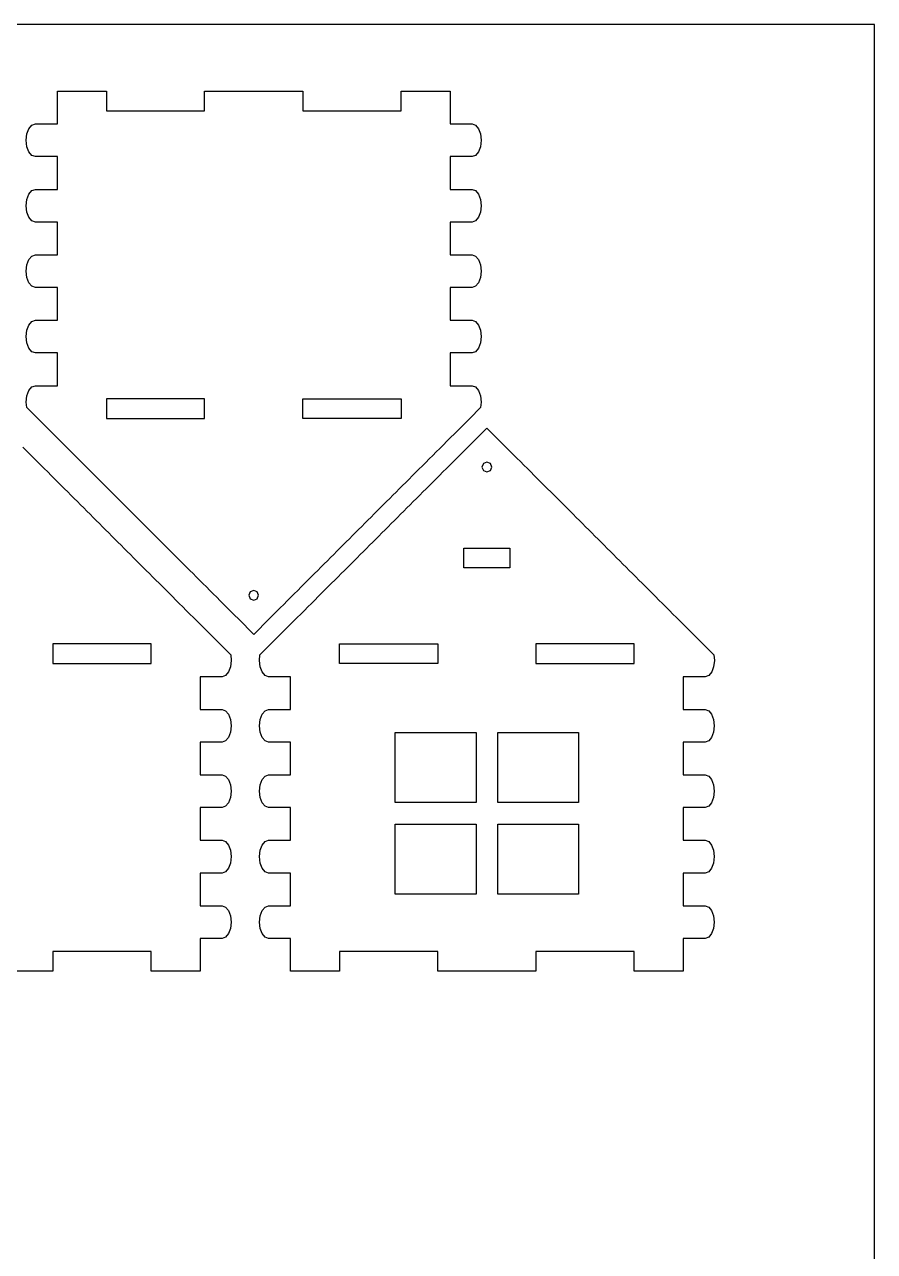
# Model space of a CAD drawing. Extents: x -14 to 2177, y -971 to 618.
# Drawn here: x 1098.8 to 1228.7, y -408.2 to -220.7 of the extents above; entities that cross this region are included whole.
import ezdxf

# ---------------------------------------------------------------- set-up
doc = ezdxf.new("R2010")
doc.units = 0

msp = doc.modelspace()

# ---------------------------------------------------------------- linework, layer by layer
at = {"layer": 'Layer 1'}
for p, q in [((1228.67, -220.653), (478.667, -220.653)), ((1228.67, -970.653), (1228.67, -220.653)), ((1103.84, -235.844), (1103.84, -230.844)), ((1103.84, -230.844), (1111.34003, -230.844)), ((1111.34003, -230.844), (1111.34, -233.844)), ((1126.34, -233.844), (1126.34, -230.844)), ((1126.34, -230.844), (1126.37, -230.844)), ((1126.37, -230.844), (1141.2934, -230.844)), ((1141.2934, -230.844), (1141.34, -230.844)), ((1141.34, -230.844), (1141.34, -233.844)), ((1156.34, -233.844), (1156.34, -230.844)), ((1156.34, -230.844), (1163.84003, -230.844)), ((1163.84, -230.844), (1163.84, -235.844)), ((1163.84003, -230.844), (1163.84, -230.844)), ((1111.34, -233.844), (1126.34, -233.844)), ((1141.34, -233.844), (1156.34, -233.844)), ((1099.491842, -236.576237), (1099.936053, -236.040464)), ((1099.936053, -236.040464), (1100.48, -235.844)), ((1100.48, -235.844), (1100.84, -235.844)), ((1100.84, -235.844), (1103.84, -235.844)), ((1163.84, -235.844), (1166.84, -235.844)), ((1166.84, -235.844), (1167.19, -235.844)), ((1167.19, -235.844), (1167.733964, -236.040463)), ((1167.733964, -236.040463), (1168.178173, -236.576234)), ((1099.08251, -238.344), (1099.192338, -237.370892)), ((1099.192338, -237.370892), (1099.491842, -236.576237)), ((1168.178173, -236.576234), (1168.477668, -237.370888)), ((1168.477668, -237.370888), (1168.58749, -238.344)), ((1099.192337, -239.317112), (1099.08251, -238.344)), ((1099.49184, -240.111766), (1099.192337, -239.317112)), ((1168.477667, -239.317108), (1168.178171, -240.111762)), ((1168.58749, -238.344), (1168.477667, -239.317108)), ((1099.936051, -240.647537), (1099.49184, -240.111766)), ((1100.48, -240.844), (1099.936051, -240.647537)), ((1100.84, -240.844), (1100.48, -240.844)), ((1103.84, -240.844), (1100.84, -240.844)), ((1103.84, -245.844), (1103.84, -240.844)), ((1166.84, -240.844), (1163.84, -240.844)), ((1163.84, -240.844), (1163.84, -245.844)), ((1167.19, -240.844), (1166.84, -240.844)), ((1167.733962, -240.647536), (1167.19, -240.844)), ((1168.178171, -240.111762), (1167.733962, -240.647536)), ((1099.08251, -248.344), (1099.192338, -247.370892)), ((1099.192338, -247.370892), (1099.491842, -246.576237)), ((1099.491842, -246.576237), (1099.936053, -246.040464)), ((1099.936053, -246.040464), (1100.48, -245.844)), ((1100.48, -245.844), (1100.84, -245.844)), ((1100.84, -245.844), (1103.84, -245.844)), ((1163.84, -245.844), (1166.84, -245.844)), ((1166.84, -245.844), (1167.19, -245.844)), ((1167.19, -245.844), (1167.733964, -246.040463)), ((1167.733964, -246.040463), (1168.178173, -246.576234)), ((1168.178173, -246.576234), (1168.477668, -247.370888)), ((1168.477668, -247.370888), (1168.58749, -248.344)), ((1099.192337, -249.317112), (1099.08251, -248.344)), ((1099.49184, -250.111766), (1099.192337, -249.317112)), ((1168.477667, -249.317108), (1168.178171, -250.111762)), ((1168.58749, -248.344), (1168.477667, -249.317108)), ((1099.936051, -250.647537), (1099.49184, -250.111766)), ((1100.48, -250.844), (1099.936051, -250.647537)), ((1100.84, -250.844), (1100.48, -250.844)), ((1103.84, -250.844), (1100.84, -250.844)), ((1103.84, -255.844), (1103.84, -250.844)), ((1166.84, -250.844), (1163.84, -250.844)), ((1163.84, -250.844), (1163.84, -255.844)), ((1167.19, -250.844), (1166.84, -250.844)), ((1167.733962, -250.647536), (1167.19, -250.844)), ((1168.178171, -250.111762), (1167.733962, -250.647536)), ((1099.192338, -257.370875), (1099.491842, -256.576219)), ((1099.491842, -256.576219), (1099.936053, -256.040438)), ((1099.936053, -256.040438), (1100.48, -255.84397)), ((1100.48, -255.84397), (1100.84, -255.844)), ((1100.84, -255.844), (1103.84, -255.844)), ((1163.84, -255.844), (1166.84, -255.844)), ((1166.84, -255.844), (1167.19, -255.844)), ((1167.19, -255.844), (1167.733964, -256.040468)), ((1167.733964, -256.040468), (1168.178173, -256.576249)), ((1168.178173, -256.576249), (1168.477668, -257.370905)), ((1099.08251, -258.34397), (1099.192338, -257.370875)), ((1099.192337, -259.317082), (1099.08251, -258.34397)), ((1168.58749, -258.344), (1168.477667, -259.317113)), ((1168.477668, -257.370905), (1168.58749, -258.344)), ((1099.49184, -260.111747), (1099.192337, -259.317082)), ((1099.936051, -260.647531), (1099.49184, -260.111747)), ((1168.178171, -260.111778), (1167.733962, -260.647561)), ((1168.477667, -259.317113), (1168.178171, -260.111778)), ((1100.48, -260.844), (1099.936051, -260.647531)), ((1100.84, -260.844), (1100.48, -260.844)), ((1103.84, -260.844), (1100.84, -260.844)), ((1103.84, -265.844), (1103.84, -260.844)), ((1166.84, -260.844), (1163.84, -260.844)), ((1163.84, -260.844), (1163.84, -265.844)), ((1167.19, -260.84403), (1166.84, -260.844)), ((1167.733962, -260.647561), (1167.19, -260.84403)), ((1099.491842, -266.576237), (1099.936053, -266.040464)), ((1099.936053, -266.040464), (1100.48, -265.844)), ((1100.48, -265.844), (1100.84, -265.844)), ((1100.84, -265.844), (1103.84, -265.844)), ((1163.84, -265.844), (1166.84, -265.844)), ((1166.84, -265.844), (1167.19, -265.844)), ((1167.19, -265.844), (1167.733964, -266.040463)), ((1167.733964, -266.040463), (1168.178173, -266.576234)), ((1099.08251, -268.344), (1099.192338, -267.370892)), ((1099.192338, -267.370892), (1099.491842, -266.576237)), ((1168.178173, -266.576234), (1168.477668, -267.370888)), ((1168.477668, -267.370888), (1168.58749, -268.344)), ((1099.192337, -269.317112), (1099.08251, -268.344)), ((1099.49184, -270.111766), (1099.192337, -269.317112)), ((1168.477667, -269.317108), (1168.178171, -270.111762)), ((1168.58749, -268.344), (1168.477667, -269.317108)), ((1099.936051, -270.647537), (1099.49184, -270.111766)), ((1100.48, -270.844), (1099.936051, -270.647537)), ((1100.84, -270.844), (1100.48, -270.844)), ((1103.84, -270.844), (1100.84, -270.844)), ((1103.84, -275.844), (1103.84, -270.844)), ((1166.84, -270.844), (1163.84, -270.844)), ((1163.84, -270.844), (1163.84, -275.844)), ((1167.19, -270.844), (1166.84, -270.844)), ((1167.733962, -270.647536), (1167.19, -270.844)), ((1168.178171, -270.111762), (1167.733962, -270.647536)), ((1099.086846, -278.34403), (1099.196674, -277.370918)), ((1099.196674, -277.370918), (1099.496178, -276.576253)), ((1099.496178, -276.576253), (1099.940389, -276.040469)), ((1099.940389, -276.040469), (1100.484336, -275.844)), ((1100.484336, -275.844), (1100.84, -275.844)), ((1100.84, -275.844), (1103.84, -275.844)), ((1163.84, -275.844), (1166.84, -275.844)), ((1166.84, -275.844), (1167.19, -275.844)), ((1167.19, -275.844), (1167.733964, -276.040469)), ((1167.733964, -276.040469), (1168.178173, -276.576253)), ((1168.178173, -276.576253), (1168.477668, -277.370918)), ((1168.477668, -277.370918), (1168.58749, -278.34403)), ((1099.165445, -279.172317), (1099.086846, -278.34403)), ((1100.837155, -280.844027), (1099.165445, -279.172317)), ((1126.34, -277.844), (1111.34, -277.844)), ((1111.34, -277.844), (1111.34, -280.8441)), ((1126.34, -280.844), (1126.34, -277.844)), ((1141.34, -280.844), (1141.34, -277.844)), ((1141.34, -277.844), (1156.34, -277.844)), ((1156.34, -277.844), (1156.34, -280.8441)), ((1168.508891, -279.172317), (1166.837181, -280.844027)), ((1168.58749, -278.34403), (1168.508891, -279.172317)), ((1103.184045, -283.190917), (1100.837155, -280.844027)), ((1111.34, -280.8441), (1126.34, -280.844)), ((1156.34, -280.8441), (1141.34, -280.844)), ((1166.837181, -280.844027), (1164.490291, -283.190917)), ((1167.115943, -284.663875), (1169.462833, -282.316945)), ((1169.462833, -282.316945), (1171.809723, -284.663875)), ((1103.75237, -283.759207), (1103.184045, -283.190917)), ((1104.313851, -284.320724), (1103.75237, -283.759207)), ((1104.868771, -284.875609), (1104.313851, -284.320724)), ((1105.41727, -285.424108), (1104.868771, -284.875609)), ((1162.805599, -284.875609), (1162.2571, -285.424108)), ((1163.360484, -284.320724), (1162.805599, -284.875609)), ((1163.922001, -283.759207), (1163.360484, -284.320724)), ((1164.490291, -283.190917), (1163.922001, -283.759207)), ((1166.547547, -285.232271), (1167.115943, -284.663875)), ((1171.809723, -284.663875), (1172.378154, -285.232271)), ((1098.568154, -285.232271), (1099.12953, -285.793682)), ((1099.12953, -285.793682), (1099.68445, -286.348567)), ((1099.68445, -286.348567), (1100.232949, -286.897066)), ((1105.959666, -285.966504), (1105.41727, -285.424108)), ((1106.496241, -286.503115), (1105.959666, -285.966504)), ((1107.027242, -287.034116), (1106.496241, -286.503115)), ((1161.178094, -286.503115), (1160.647093, -287.034116)), ((1161.714669, -285.966504), (1161.178094, -286.503115)), ((1162.2571, -285.424108), (1161.714669, -285.966504)), ((1164.882716, -286.897066), (1165.431251, -286.348567)), ((1165.431251, -286.348567), (1165.986136, -285.793682)), ((1165.986136, -285.793682), (1166.547547, -285.232271)), ((1172.378154, -285.232271), (1172.93953, -285.793682)), ((1172.93953, -285.793682), (1173.49445, -286.348567)), ((1173.49445, -286.348567), (1174.042949, -286.897066)), ((1100.232949, -286.897066), (1100.775345, -287.439462)), ((1100.775345, -287.439462), (1101.311956, -287.976073)), ((1101.311956, -287.976073), (1101.842922, -288.507074)), ((1101.842922, -288.507074), (1102.368632, -289.032784)), ((1107.552846, -287.55972), (1107.027242, -287.034116)), ((1108.07344, -288.080314), (1107.552846, -287.55972)), ((1108.589166, -288.596005), (1108.07344, -288.080314)), ((1109.100341, -289.107216), (1108.589166, -288.596005)), ((1159.085169, -288.596005), (1158.573994, -289.107216)), ((1159.600895, -288.080314), (1159.085169, -288.596005)), ((1160.121489, -287.55972), (1159.600895, -288.080314)), ((1160.647093, -287.034116), (1160.121489, -287.55972)), ((1162.747034, -289.032784), (1163.272744, -288.507074)), ((1163.272744, -288.507074), (1163.803745, -287.976073)), ((1163.803745, -287.976073), (1164.34032, -287.439462)), ((1164.34032, -287.439462), (1164.882716, -286.897066)), ((1168.929673, -287.74964), (1168.709994, -288.280006)), ((1168.709994, -288.280006), (1168.929673, -288.810315)), ((1169.46, -287.53), (1168.929673, -287.74964)), ((1169.46006, -287.5293), (1169.46, -287.53)), ((1169.46, -287.530023), (1169.46006, -287.5293)), ((1169.990327, -287.749663), (1169.46, -287.530023)), ((1170.210006, -288.280029), (1169.990327, -287.749663)), ((1169.990327, -288.810338), (1170.210006, -288.280029)), ((1174.042949, -286.897066), (1174.585345, -287.439462)), ((1174.585345, -287.439462), (1175.121956, -287.976073)), ((1175.121956, -287.976073), (1175.652922, -288.507074)), ((1175.652922, -288.507074), (1176.178632, -289.032784)), ((1102.368632, -289.032784), (1102.889156, -289.553273)), ((1102.889156, -289.553273), (1103.404953, -290.06907)), ((1103.404953, -290.06907), (1103.916128, -290.580281)), ((1103.916128, -290.580281), (1104.422929, -291.087082)), ((1109.607248, -289.614123), (1109.100341, -289.107216)), ((1110.110062, -290.116937), (1109.607248, -289.614123)), ((1110.609066, -290.615906), (1110.110062, -290.116937)), ((1111.104472, -291.111312), (1110.609066, -290.615906)), ((1157.065269, -290.615906), (1156.569898, -291.111312)), ((1157.564273, -290.116937), (1157.065269, -290.615906)), ((1158.067087, -289.614123), (1157.564273, -290.116937)), ((1158.573994, -289.107216), (1158.067087, -289.614123)), ((1160.692736, -291.087082), (1161.199537, -290.580281)), ((1161.199537, -290.580281), (1161.710748, -290.06907)), ((1161.710748, -290.06907), (1162.226545, -289.553273)), ((1162.226545, -289.553273), (1162.747034, -289.032784)), ((1168.929673, -288.810315), (1169.46, -289.029977)), ((1169.46, -289.03), (1169.990327, -288.810338)), ((1169.46, -289.029977), (1169.46, -289.03)), ((1169.46, -289.03), (1169.46, -289.03)), ((1176.178632, -289.032784), (1176.699156, -289.553273)), ((1176.699156, -289.553273), (1177.214953, -290.06907)), ((1177.214953, -290.06907), (1177.726128, -290.580281)), ((1177.726128, -290.580281), (1178.232929, -291.087082)), ((1104.422929, -291.087082), (1104.925743, -291.589861)), ((1104.925743, -291.589861), (1105.424747, -292.088865)), ((1105.424747, -292.088865), (1105.920224, -292.584377)), ((1111.596562, -291.603437), (1111.104472, -291.111312)), ((1112.085653, -292.092528), (1111.596562, -291.603437)), ((1112.571957, -292.578832), (1112.085653, -292.092528)), ((1155.588682, -292.092528), (1155.102378, -292.578832)), ((1156.077773, -291.603437), (1155.588682, -292.092528)), ((1156.569898, -291.111312), (1156.077773, -291.603437)), ((1159.195441, -292.584377), (1159.690918, -292.088865)), ((1159.690918, -292.088865), (1160.189922, -291.589861)), ((1160.189922, -291.589861), (1160.692736, -291.087082)), ((1178.232929, -291.087082), (1178.735743, -291.589861)), ((1178.735743, -291.589861), (1179.234747, -292.088865)), ((1179.234747, -292.088865), (1179.730259, -292.584377)), ((1105.920224, -292.584377), (1106.412349, -293.076467)), ((1106.412349, -293.076467), (1106.90144, -293.565558)), ((1106.90144, -293.565558), (1107.387744, -294.051862)), ((1107.387744, -294.051862), (1107.871438, -294.535556)), ((1113.055757, -293.062632), (1112.571957, -292.578832)), ((1113.537158, -293.544033), (1113.055757, -293.062632)), ((1114.016654, -294.023529), (1113.537158, -293.544033)), ((1114.494245, -294.50112), (1114.016654, -294.023529)), ((1153.657681, -294.023529), (1153.18009, -294.50112)), ((1154.137177, -293.544033), (1153.657681, -294.023529)), ((1154.618578, -293.062632), (1154.137177, -293.544033)), ((1155.102378, -292.578832), (1154.618578, -293.062632)), ((1157.244227, -294.535556), (1157.727921, -294.051862)), ((1157.727921, -294.051862), (1158.214225, -293.565558)), ((1158.214225, -293.565558), (1158.703316, -293.076467)), ((1158.703316, -293.076467), (1159.195441, -292.584377)), ((1179.730259, -292.584377), (1180.222349, -293.076467)), ((1180.222349, -293.076467), (1180.71144, -293.565558)), ((1180.71144, -293.565558), (1181.197744, -294.051862)), ((1181.197744, -294.051862), (1181.681438, -294.535556)), ((1107.871438, -294.535556), (1108.352945, -295.017063)), ((1108.352945, -295.017063), (1108.832335, -295.496488)), ((1108.832335, -295.496488), (1109.310032, -295.974185)), ((1109.310032, -295.974185), (1109.786141, -296.450259)), ((1114.97046, -294.977335), (1114.494245, -294.50112)), ((1115.445264, -295.452139), (1114.97046, -294.977335)), ((1115.919151, -295.926026), (1115.445264, -295.452139)), ((1116.392262, -296.399137), (1115.919151, -295.926026)), ((1151.755184, -295.926026), (1151.282073, -296.399137)), ((1152.229071, -295.452139), (1151.755184, -295.926026)), ((1152.703875, -294.977335), (1152.229071, -295.452139)), ((1153.18009, -294.50112), (1152.703875, -294.977335)), ((1155.329524, -296.450259), (1155.805633, -295.974185)), ((1155.805633, -295.974185), (1156.28333, -295.496488)), ((1156.28333, -295.496488), (1156.76272, -295.017063)), ((1156.76272, -295.017063), (1157.244227, -294.535556)), ((1181.681438, -294.535556), (1182.162945, -295.017063)), ((1182.162945, -295.017063), (1182.642335, -295.496488)), ((1182.642335, -295.496488), (1183.120032, -295.974185)), ((1183.120032, -295.974185), (1183.596141, -296.450259)), ((1109.786141, -296.450259), (1110.261051, -296.925169)), ((1110.261051, -296.925169), (1110.734832, -297.398985)), ((1110.734832, -297.398985), (1111.207943, -297.87206)), ((1111.207943, -297.87206), (1111.68056, -298.344677)), ((1116.864773, -296.871613), (1116.392262, -296.399137)), ((1117.337178, -297.344018), (1116.864773, -296.871613)), ((1117.809477, -297.816317), (1117.337178, -297.344018)), ((1118.282058, -298.288934), (1117.809477, -297.816317)), ((1149.864893, -297.816317), (1149.392276, -298.288934)), ((1150.337192, -297.344018), (1149.864893, -297.816317)), ((1150.809562, -296.871613), (1150.337192, -297.344018)), ((1151.282073, -296.399137), (1150.809562, -296.871613)), ((1153.435141, -298.344677), (1153.907722, -297.87206)), ((1153.907722, -297.87206), (1154.380833, -297.398985)), ((1154.380833, -297.398985), (1154.854614, -296.925169)), ((1154.854614, -296.925169), (1155.329524, -296.450259)), ((1183.596141, -296.450259), (1184.071051, -296.925169)), ((1184.071051, -296.925169), (1184.544832, -297.398985)), ((1184.544832, -297.398985), (1185.017943, -297.87206)), ((1185.017943, -297.87206), (1185.49056, -298.344677)), ((1111.68056, -298.344677), (1112.152859, -298.816976)), ((1112.152859, -298.816976), (1112.625229, -299.289381)), ((1112.625229, -299.289381), (1113.09774, -299.761892)), ((1113.09774, -299.761892), (1113.570851, -300.234967)), ((1118.755169, -298.762045), (1118.282058, -298.288934)), ((1119.22895, -299.235826), (1118.755169, -298.762045)), ((1119.70386, -299.710736), (1119.22895, -299.235826)), ((1120.179969, -300.186845), (1119.70386, -299.710736)), ((1147.970474, -299.710736), (1147.494365, -300.186845)), ((1148.445384, -299.235826), (1147.970474, -299.710736)), ((1148.919165, -298.762045), (1148.445384, -299.235826)), ((1149.392276, -298.288934), (1148.919165, -298.762045)), ((1151.544815, -300.234967), (1152.017926, -299.761892)), ((1152.017926, -299.761892), (1152.490437, -299.289381)), ((1152.490437, -299.289381), (1152.962842, -298.816976)), ((1152.962842, -298.816976), (1153.435141, -298.344677)), ((1185.49056, -298.344677), (1185.962859, -298.816976)), ((1185.962859, -298.816976), (1186.435229, -299.289381)), ((1186.435229, -299.289381), (1186.90774, -299.761892)), ((1186.90774, -299.761892), (1187.380851, -300.234967)), ((1113.570851, -300.234967), (1114.044738, -300.708889)), ((1114.044738, -300.708889), (1114.519542, -301.183693)), ((1114.519542, -301.183693), (1114.995757, -301.659873)), ((1114.995757, -301.659873), (1115.473348, -302.137464)), ((1120.657666, -300.664542), (1120.179969, -300.186845)), ((1121.137056, -301.143932), (1120.657666, -300.664542)), ((1121.618563, -301.625439), (1121.137056, -301.143932)), ((1122.102257, -302.109133), (1121.618563, -301.625439)), ((1146.055771, -301.625439), (1145.572077, -302.109133)), ((1146.537278, -301.143932), (1146.055771, -301.625439)), ((1147.016668, -300.664542), (1146.537278, -301.143932)), ((1147.494365, -300.186845), (1147.016668, -300.664542)), ((1149.642318, -302.137464), (1150.119909, -301.659873)), ((1150.119909, -301.659873), (1150.596124, -301.183693)), ((1150.596124, -301.183693), (1151.070928, -300.708889)), ((1151.070928, -300.708889), (1151.544815, -300.234967)), ((1165.96, -303.681), (1165.96004, -300.6803)), ((1165.96004, -300.6803), (1172.96, -300.681)), ((1172.96, -300.681), (1172.96, -303.681)), ((1187.380851, -300.234967), (1187.854738, -300.708889)), ((1187.854738, -300.708889), (1188.329542, -301.183693)), ((1188.329542, -301.183693), (1188.805757, -301.659873)), ((1188.805757, -301.659873), (1189.283348, -302.137464)), ((1115.473348, -302.137464), (1115.952844, -302.61696)), ((1115.952844, -302.61696), (1116.434245, -303.098361)), ((1116.434245, -303.098361), (1116.918045, -303.582161)), ((1116.918045, -303.582161), (1117.404349, -304.068465)), ((1122.588561, -302.595437), (1122.102257, -302.109133)), ((1123.077652, -303.084528), (1122.588561, -302.595437)), ((1123.569777, -303.576618), (1123.077652, -303.084528)), ((1124.065254, -304.07213), (1123.569777, -303.576618)), ((1144.104557, -303.576618), (1143.60908, -304.07213)), ((1144.596682, -303.084528), (1144.104557, -303.576618)), ((1145.085773, -302.595437), (1144.596682, -303.084528)), ((1145.572077, -302.109133), (1145.085773, -302.595437)), ((1147.711317, -304.068465), (1148.197621, -303.582161)), ((1148.197621, -303.582161), (1148.681421, -303.098361)), ((1148.681421, -303.098361), (1149.162822, -302.61696)), ((1149.162822, -302.61696), (1149.642318, -302.137464)), ((1172.96, -303.681), (1165.96, -303.681)), ((1189.283348, -302.137464), (1189.762844, -302.61696)), ((1189.762844, -302.61696), (1190.244245, -303.098361)), ((1190.244245, -303.098361), (1190.728045, -303.582161)), ((1190.728045, -303.582161), (1191.214349, -304.068465)), ((1117.404349, -304.068465), (1117.89344, -304.557592)), ((1117.89344, -304.557592), (1118.385565, -305.049682)), ((1118.385565, -305.049682), (1118.880936, -305.545088)), ((1118.880936, -305.545088), (1119.37994, -306.044092)), ((1124.564258, -304.571134), (1124.065254, -304.07213)), ((1125.067072, -305.073948), (1124.564258, -304.571134)), ((1125.573873, -305.580749), (1125.067072, -305.073948)), ((1126.085048, -306.091924), (1125.573873, -305.580749)), ((1142.100461, -305.580749), (1141.589286, -306.091924)), ((1142.607262, -305.073948), (1142.100461, -305.580749)), ((1143.110076, -304.571134), (1142.607262, -305.073948)), ((1143.60908, -304.07213), (1143.110076, -304.571134)), ((1145.735726, -306.044092), (1146.23473, -305.545088)), ((1146.23473, -305.545088), (1146.730136, -305.049682)), ((1146.730136, -305.049682), (1147.222226, -304.557592)), ((1147.222226, -304.557592), (1147.711317, -304.068465)), ((1191.214349, -304.068465), (1191.70344, -304.557592)), ((1191.70344, -304.557592), (1192.195565, -305.049682)), ((1192.195565, -305.049682), (1192.690936, -305.545088)), ((1192.690936, -305.545088), (1193.18994, -306.044092)), ((1119.37994, -306.044092), (1119.882754, -306.546871)), ((1119.882754, -306.546871), (1120.389661, -307.053778)), ((1120.389661, -307.053778), (1120.900836, -307.564989)), ((1126.60088, -306.607721), (1126.085048, -306.091924)), ((1127.121369, -307.128245), (1126.60088, -306.607721)), ((1127.647079, -307.653919), (1127.121369, -307.128245)), ((1133.309673, -307.351679), (1133.089994, -307.882006)), ((1133.84, -307.132), (1133.309673, -307.351679)), ((1134.370327, -307.351667), (1133.84, -307.131988)), ((1133.84, -307.131988), (1133.84, -307.132)), ((1133.84, -307.132), (1133.84, -307.132)), ((1134.590006, -307.881994), (1134.370327, -307.351667)), ((1140.552965, -307.128245), (1140.027255, -307.653919)), ((1141.073489, -306.607721), (1140.552965, -307.128245)), ((1141.589286, -306.091924), (1141.073489, -306.607721)), ((1144.21483, -307.564989), (1144.726005, -307.053778)), ((1144.726005, -307.053778), (1145.232912, -306.546871)), ((1145.232912, -306.546871), (1145.735726, -306.044092)), ((1193.18994, -306.044092), (1193.692754, -306.546871)), ((1193.692754, -306.546871), (1194.199661, -307.053778)), ((1194.199661, -307.053778), (1194.710836, -307.564989)), ((1120.900836, -307.564989), (1121.416562, -308.08068)), ((1121.416562, -308.08068), (1121.937156, -308.601274)), ((1121.937156, -308.601274), (1122.46276, -309.126878)), ((1122.46276, -309.126878), (1122.993761, -309.657879)), ((1128.17808, -308.18492), (1127.647079, -307.653919)), ((1128.714655, -308.721531), (1128.17808, -308.18492)), ((1129.257051, -309.263927), (1128.714655, -308.721531)), ((1129.80555, -309.812426), (1129.257051, -309.263927)), ((1133.089994, -307.882006), (1133.309673, -308.412372)), ((1133.309673, -308.412372), (1133.84, -308.632012)), ((1133.84, -308.632), (1134.370327, -308.41236)), ((1133.84, -308.6318), (1133.84, -308.632)), ((1133.84, -308.632012), (1133.84, -308.6318)), ((1134.370327, -308.41236), (1134.590006, -307.881994)), ((1138.417283, -309.263927), (1137.868784, -309.812426)), ((1138.959679, -308.721531), (1138.417283, -309.263927)), ((1139.496254, -308.18492), (1138.959679, -308.721531)), ((1140.027255, -307.653919), (1139.496254, -308.18492)), ((1142.121905, -309.657879), (1142.652906, -309.126878)), ((1142.652906, -309.126878), (1143.17851, -308.601274)), ((1143.17851, -308.601274), (1143.699104, -308.08068)), ((1143.699104, -308.08068), (1144.21483, -307.564989)), ((1194.710836, -307.564989), (1195.226562, -308.08068)), ((1195.226562, -308.08068), (1195.747156, -308.601274)), ((1195.747156, -308.601274), (1196.27276, -309.126878)), ((1196.27276, -309.126878), (1196.803761, -309.657879)), ((1122.993761, -309.657879), (1123.530336, -310.19449)), ((1123.530336, -310.19449), (1124.072767, -310.736886)), ((1124.072767, -310.736886), (1124.621266, -311.285385)), ((1130.36047, -310.367346), (1129.80555, -309.812426)), ((1130.921881, -310.928722), (1130.36047, -310.367346)), ((1131.490277, -311.497153), (1130.921881, -310.928722)), ((1136.752453, -310.928722), (1136.184057, -311.497153)), ((1137.313864, -310.367346), (1136.752453, -310.928722)), ((1137.868784, -309.812426), (1137.313864, -310.367346)), ((1140.494435, -311.285385), (1141.042934, -310.736886)), ((1141.042934, -310.736886), (1141.58533, -310.19449)), ((1141.58533, -310.19449), (1142.121905, -309.657879)), ((1196.803761, -309.657879), (1197.340336, -310.19449)), ((1197.340336, -310.19449), (1197.882767, -310.736886)), ((1197.882767, -310.736886), (1198.431266, -311.285385)), ((1124.621266, -311.285385), (1125.176151, -311.84027)), ((1125.176151, -311.84027), (1125.737668, -312.401787)), ((1125.737668, -312.401787), (1126.305958, -312.970077)), ((1126.305958, -312.970077), (1128.652848, -315.316967)), ((1133.837167, -313.844043), (1131.490277, -311.497153)), ((1136.184057, -311.497153), (1133.837167, -313.844043)), ((1136.462819, -315.316967), (1138.809709, -312.970077)), ((1138.809709, -312.970077), (1139.378034, -312.401787)), ((1139.378034, -312.401787), (1139.939515, -311.84027)), ((1139.939515, -311.84027), (1140.494435, -311.285385)), ((1198.431266, -311.285385), (1198.986151, -311.84027)), ((1198.986151, -311.84027), (1199.547668, -312.401787)), ((1199.547668, -312.401787), (1200.115958, -312.970077)), ((1200.115958, -312.970077), (1202.462848, -315.316967)), ((1118.15, -315.317), (1103.15, -315.317)), ((1103.15, -315.317), (1103.15, -318.317)), ((1118.15, -318.317), (1118.15, -315.317)), ((1128.652848, -315.316967), (1130.324558, -316.988677)), ((1134.791109, -316.988677), (1136.462819, -315.316967)), ((1146.96, -318.317), (1146.96003, -315.317)), ((1146.96003, -315.317), (1161.96, -315.317)), ((1161.96, -315.317), (1161.96, -318.317)), ((1191.96006, -315.317), (1176.96, -315.317)), ((1176.96, -315.317), (1176.96, -318.317)), ((1191.96, -318.317), (1191.96006, -315.317)), ((1202.462848, -315.316967), (1204.134558, -316.988677)), ((1103.15, -318.317), (1118.15, -318.317)), ((1130.403157, -317.817), (1130.293334, -318.790108)), ((1130.324558, -316.988677), (1130.403157, -317.817)), ((1134.71251, -317.817), (1134.791109, -316.988677)), ((1134.822337, -318.790112), (1134.71251, -317.817)), ((1161.96, -318.317), (1146.96, -318.317)), ((1176.96, -318.317), (1191.96, -318.317)), ((1204.213157, -317.817), (1204.103334, -318.790108)), ((1204.134558, -316.988677), (1204.213157, -317.817)), ((1128.65, -320.317), (1125.65, -320.317)), ((1125.65, -320.317), (1125.65, -325.317)), ((1129.005667, -320.317), (1128.65, -320.317)), ((1129.549629, -320.120536), (1129.005667, -320.317)), ((1129.993838, -319.584763), (1129.549629, -320.120536)), ((1130.293334, -318.790108), (1129.993838, -319.584763)), ((1135.12184, -319.584766), (1134.822337, -318.790112)), ((1135.566051, -320.120537), (1135.12184, -319.584766)), ((1136.11, -320.317), (1135.566051, -320.120537)), ((1136.46, -320.317), (1136.11, -320.317)), ((1139.46, -320.317), (1136.46, -320.317)), ((1139.46, -325.317), (1139.46, -320.317)), ((1202.46, -320.317), (1199.46, -320.317)), ((1199.46, -320.317), (1199.46, -325.317)), ((1202.815667, -320.317), (1202.46, -320.317)), ((1203.359629, -320.120536), (1202.815667, -320.317)), ((1203.803838, -319.584763), (1203.359629, -320.120536)), ((1204.103334, -318.790108), (1203.803838, -319.584763)), ((1125.65, -325.317), (1128.65, -325.317)), ((1128.65, -325.317), (1129, -325.317)), ((1129, -325.317), (1129.543964, -325.513463)), ((1129.543964, -325.513463), (1129.988173, -326.049234)), ((1129.988173, -326.049234), (1130.287668, -326.843888)), ((1134.822338, -326.843892), (1135.121842, -326.049238)), ((1135.121842, -326.049238), (1135.566053, -325.513464)), ((1135.566053, -325.513464), (1136.11, -325.317)), ((1136.11, -325.317), (1136.46, -325.317)), ((1136.46, -325.317), (1139.46, -325.317)), ((1199.46, -325.317), (1202.46, -325.317)), ((1202.46, -325.317), (1202.81, -325.317)), ((1202.81, -325.317), (1203.353964, -325.513463)), ((1203.353964, -325.513463), (1203.798173, -326.049234)), ((1203.798173, -326.049234), (1204.097668, -326.843888)), ((1130.39749, -327.817), (1130.287667, -328.790108)), ((1130.287668, -326.843888), (1130.39749, -327.817)), ((1134.71251, -327.817), (1134.822338, -326.843892)), ((1134.822337, -328.790112), (1134.71251, -327.817)), ((1204.20749, -327.817), (1204.097667, -328.790108)), ((1204.097668, -326.843888), (1204.20749, -327.817)), ((1129.988171, -329.584763), (1129.543962, -330.120536)), ((1130.287667, -328.790108), (1129.988171, -329.584763)), ((1135.12184, -329.584766), (1134.822337, -328.790112)), ((1135.566051, -330.120537), (1135.12184, -329.584766)), ((1155.46, -339.539), (1155.46004, -328.8432)), ((1155.46004, -328.8432), (1167.81, -328.844)), ((1167.81, -328.844), (1167.81, -339.539)), ((1171.11, -339.539), (1171.11244, -328.8432)), ((1171.11244, -328.8432), (1183.46, -328.844)), ((1183.46, -328.844), (1183.46, -339.539)), ((1203.798171, -329.584763), (1203.353962, -330.120536)), ((1204.097667, -328.790108), (1203.798171, -329.584763)), ((1128.65, -330.317), (1125.65, -330.317)), ((1125.65, -330.317), (1125.65, -335.317)), ((1129, -330.317), (1128.65, -330.317)), ((1129.543962, -330.120536), (1129, -330.317)), ((1136.11, -330.317), (1135.566051, -330.120537)), ((1136.46, -330.317), (1136.11, -330.317)), ((1139.46, -330.317), (1136.46, -330.317)), ((1139.46, -335.317), (1139.46, -330.317)), ((1202.46, -330.317), (1199.46, -330.317)), ((1199.46, -330.317), (1199.46, -335.317)), ((1202.81, -330.317), (1202.46, -330.317)), ((1203.353962, -330.120536), (1202.81, -330.317)), ((1125.65, -335.317), (1128.65, -335.317)), ((1128.65, -335.317), (1129, -335.317)), ((1129, -335.317), (1129.543964, -335.513463)), ((1129.543964, -335.513463), (1129.988173, -336.049234)), ((1135.121842, -336.049238), (1135.566053, -335.513464)), ((1135.566053, -335.513464), (1136.11, -335.317)), ((1136.11, -335.317), (1136.46, -335.317)), ((1136.46, -335.317), (1139.46, -335.317)), ((1199.46, -335.317), (1202.46, -335.317)), ((1202.46, -335.317), (1202.81, -335.317)), ((1202.81, -335.317), (1203.353964, -335.513463)), ((1203.353964, -335.513463), (1203.798173, -336.049234)), ((1129.988173, -336.049234), (1130.287668, -336.843888)), ((1130.287668, -336.843888), (1130.39749, -337.817)), ((1134.71251, -337.817), (1134.822338, -336.843892)), ((1134.822338, -336.843892), (1135.121842, -336.049238)), ((1203.798173, -336.049234), (1204.097668, -336.843888)), ((1204.097668, -336.843888), (1204.20749, -337.817)), ((1130.287667, -338.790108), (1129.988171, -339.584763)), ((1130.39749, -337.817), (1130.287667, -338.790108)), ((1134.822337, -338.790112), (1134.71251, -337.817)), ((1135.12184, -339.584766), (1134.822337, -338.790112)), ((1204.097667, -338.790108), (1203.798171, -339.584763)), ((1204.20749, -337.817), (1204.097667, -338.790108)), ((1128.65, -340.317), (1125.65, -340.317)), ((1125.65, -340.317), (1125.65, -345.317)), ((1129, -340.317), (1128.65, -340.317)), ((1129.543962, -340.120536), (1129, -340.317)), ((1129.988171, -339.584763), (1129.543962, -340.120536)), ((1135.566051, -340.120537), (1135.12184, -339.584766)), ((1136.11, -340.317), (1135.566051, -340.120537)), ((1136.46, -340.317), (1136.11, -340.317)), ((1139.46, -340.317), (1136.46, -340.317)), ((1139.46, -345.317), (1139.46, -340.317)), ((1167.81, -339.539), (1155.46, -339.539)), ((1183.46, -339.539), (1171.11, -339.539)), ((1202.46, -340.317), (1199.46, -340.317)), ((1199.46, -340.317), (1199.46, -345.317)), ((1202.81, -340.317), (1202.46, -340.317)), ((1203.353962, -340.120536), (1202.81, -340.317)), ((1203.798171, -339.584763), (1203.353962, -340.120536)), ((1155.46, -353.538), (1155.46, -342.843)), ((1155.46, -342.843), (1167.81, -342.843)), ((1167.81, -342.843), (1167.80764, -353.5377)), ((1171.11, -342.843), (1183.46004, -342.8429)), ((1171.11, -353.538), (1171.11, -342.843)), ((1183.46004, -342.8429), (1183.46, -353.538)), ((1125.65, -345.317), (1128.65, -345.317)), ((1128.65, -345.317), (1129, -345.317)), ((1129, -345.317), (1129.543964, -345.513463)), ((1129.543964, -345.513463), (1129.988173, -346.049234)), ((1129.988173, -346.049234), (1130.287668, -346.843888)), ((1130.287668, -346.843888), (1130.39749, -347.817)), ((1134.71251, -347.817), (1134.822338, -346.843892)), ((1134.822338, -346.843892), (1135.121842, -346.049238)), ((1135.121842, -346.049238), (1135.566053, -345.513464)), ((1135.566053, -345.513464), (1136.11, -345.317)), ((1136.11, -345.317), (1136.46, -345.317)), ((1136.46, -345.317), (1139.46, -345.317)), ((1199.46, -345.317), (1202.46, -345.317)), ((1202.46, -345.317), (1202.81, -345.317)), ((1202.81, -345.317), (1203.353964, -345.513463)), ((1203.353964, -345.513463), (1203.798173, -346.049234)), ((1203.798173, -346.049234), (1204.097668, -346.843888)), ((1204.097668, -346.843888), (1204.20749, -347.817)), ((1130.39749, -347.817), (1130.287667, -348.790108)), ((1134.822337, -348.790112), (1134.71251, -347.817)), ((1204.20749, -347.817), (1204.097667, -348.790108)), ((1128.65, -350.317), (1125.65, -350.317)), ((1125.65, -350.317), (1125.65, -355.317)), ((1129, -350.317), (1128.65, -350.317)), ((1129.543962, -350.120536), (1129, -350.317)), ((1129.988171, -349.584763), (1129.543962, -350.120536)), ((1130.287667, -348.790108), (1129.988171, -349.584763)), ((1135.12184, -349.584766), (1134.822337, -348.790112)), ((1135.566051, -350.120537), (1135.12184, -349.584766)), ((1136.11, -350.317), (1135.566051, -350.120537)), ((1136.46, -350.317), (1136.11, -350.317)), ((1139.46, -350.317), (1136.46, -350.317)), ((1139.46, -355.317), (1139.46, -350.317)), ((1202.46, -350.317), (1199.46, -350.317)), ((1199.46, -350.317), (1199.46, -355.317)), ((1202.81, -350.317), (1202.46, -350.317)), ((1203.353962, -350.120536), (1202.81, -350.317)), ((1203.798171, -349.584763), (1203.353962, -350.120536)), ((1204.097667, -348.790108), (1203.798171, -349.584763)), ((1167.80764, -353.5377), (1155.46, -353.538)), ((1183.46, -353.538), (1171.11, -353.538)), ((1125.65, -355.317), (1128.65, -355.317)), ((1128.65, -355.317), (1129, -355.317)), ((1129, -355.317), (1129.543964, -355.513463)), ((1129.543964, -355.513463), (1129.988173, -356.049234)), ((1129.988173, -356.049234), (1130.287668, -356.843888)), ((1134.822338, -356.843892), (1135.121842, -356.049238)), ((1135.121842, -356.049238), (1135.566053, -355.513464)), ((1135.566053, -355.513464), (1136.11, -355.317)), ((1136.11, -355.317), (1136.46, -355.317)), ((1136.46, -355.317), (1139.46, -355.317)), ((1199.46, -355.317), (1202.46, -355.317)), ((1202.46, -355.317), (1202.81, -355.317)), ((1202.81, -355.317), (1203.353964, -355.513463)), ((1203.353964, -355.513463), (1203.798173, -356.049234)), ((1203.798173, -356.049234), (1204.097668, -356.843888)), ((1130.39749, -357.817), (1130.287667, -358.790108)), ((1130.287668, -356.843888), (1130.39749, -357.817)), ((1134.71251, -357.817), (1134.822338, -356.843892)), ((1134.822337, -358.790112), (1134.71251, -357.817)), ((1204.20749, -357.817), (1204.097667, -358.790108)), ((1204.097668, -356.843888), (1204.20749, -357.817)), ((1129.988171, -359.584763), (1129.543962, -360.120536)), ((1130.287667, -358.790108), (1129.988171, -359.584763)), ((1135.12184, -359.584766), (1134.822337, -358.790112)), ((1135.566051, -360.120537), (1135.12184, -359.584766)), ((1203.798171, -359.584763), (1203.353962, -360.120536)), ((1204.097667, -358.790108), (1203.798171, -359.584763)), ((1128.65, -360.317), (1125.65, -360.317)), ((1125.65, -360.317), (1125.65, -365.317)), ((1129, -360.317), (1128.65, -360.317)), ((1129.543962, -360.120536), (1129, -360.317)), ((1136.11, -360.317), (1135.566051, -360.120537)), ((1136.46, -360.317), (1136.11, -360.317)), ((1139.46, -360.317), (1136.46, -360.317)), ((1139.46, -365.317), (1139.46, -360.317)), ((1202.46, -360.317), (1199.46, -360.317)), ((1199.46, -360.317), (1199.46, -365.317)), ((1202.81, -360.317), (1202.46, -360.317)), ((1203.353962, -360.120536), (1202.81, -360.317)), ((1118.15, -362.317), (1103.15, -362.317)), ((1103.15, -362.317), (1103.15, -365.317)), ((1118.14997, -365.317), (1118.15, -362.317)), ((1161.96, -362.317), (1146.96, -362.317)), ((1146.96, -362.317), (1146.96, -365.317)), ((1161.96, -365.317), (1161.96, -362.317)), ((1191.96, -362.317), (1176.96, -362.317)), ((1176.96, -362.317), (1176.96, -365.317)), ((1191.96, -365.317), (1191.96, -362.317)), ((1103.11, -365.317), (1088.1866, -365.317)), ((1103.15, -365.317), (1103.11, -365.317)), ((1125.65, -365.317), (1118.14997, -365.317)), ((1146.96, -365.317), (1139.46, -365.317)), ((1176.96, -365.317), (1161.96, -365.317)), ((1199.46, -365.317), (1191.96, -365.317))]:
    msp.add_line(p, q, dxfattribs=at)

doc.saveas('drawing.dxf')
